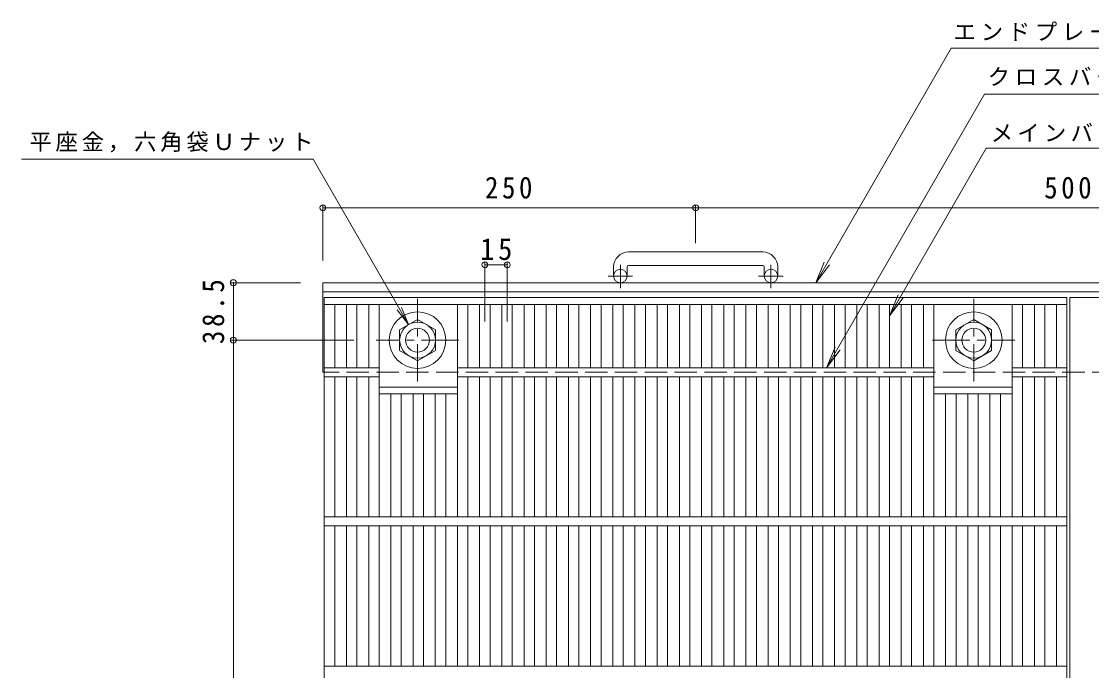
# Model space of a CAD drawing. Units: millimetres, scale not verified. Extents: x -889 to 904, y -688 to 680.
# Drawn here: x -889 to -172, y 245 to 680 of the extents above; entities that cross this region are included whole.
import ezdxf

# ---------------------------------------------------------------- set-up
doc = ezdxf.new("R2010")
doc.units = ezdxf.units.MM
doc.header["$LTSCALE"] = 5
doc.header["$PDMODE"] = 32
doc.header["$PDSIZE"] = 4
doc.linetypes.add('CHAIN1', pattern=[8, 5, -1, 1, -1])
doc.linetypes.add('DASHED3', pattern=[4, 3, -1])
for name, color, linetype, lineweight in [('0-1_躯体', 2, 'Continuous', 9), ('0-2_仕上', 3, 'Continuous', 9), ('0-4_その他', 7, 'Continuous', 9), ('0-5_寸法', 7, 'Continuous', 9)]:
    doc.layers.add(name, color=color, linetype=linetype, lineweight=lineweight)
doc.styles.add('ＭＳ ゴシック', font='')
doc.styles.get('ＭＳ ゴシック').set_extended_font_data('MS Gothic')

msp = doc.modelspace()

# ---------------------------------------------------------------- linework, layer by layer
at = {"layer": '0-1_躯体'}
for p, q in [((-392.13, 525.57), (-482.13, 525.57)), ((-492.13, 515.57), (-492.13, 509.47)), ((-483.131, 515.57), (-483.131, 509.47)), ((-482.13, 516.57), (-392.13, 516.57)), ((-391.13, 515.57), (-391.13, 509.47)), ((-382.13, 515.57), (-382.13, 509.47)), ((-687.13, 444.971), (-687.13, 504.97)), ((223.758, 504.97), (-687.13, 504.97)), ((221.895, 498.97), (-687.13, 498.97))]:
    msp.add_line(p, q, dxfattribs=at)
at = {"layer": '0-1_躯体', "linetype": 'CHAIN1'}
for p, q in [((-487.631, 501.363), (-487.631, 516.96)), ((-386.63, 501.363), (-386.63, 516.96)), ((-479.467, 509.47), (-495.874, 509.47)), ((-378.467, 509.47), (-394.874, 509.47)), ((-623.63, 438.834), (-623.63, 494.107)), ((-250.63, 438.834), (-250.63, 494.107)), ((-595.994, 466.47), (-651.267, 466.47)), ((-278.267, 466.47), (-222.993, 466.47))]:
    msp.add_line(p, q, dxfattribs=at)
at = {"layer": '0-1_躯体', "linetype": 'DASHED3'}
msp.add_line((223.758, 444.971), (-687.13, 444.971), dxfattribs=at)
at = {"layer": '0-1_躯体'}
for points in [[(-635.631, 473.398), (-635.631, 459.541), (-623.63, 452.613), (-611.631, 459.541), (-611.631, 473.398), (-623.63, 480.326)], [(-238.63, 473.398), (-238.63, 459.541), (-250.63, 452.613), (-262.63, 459.541), (-262.63, 473.398), (-250.63, 480.326)]]:
    msp.add_lwpolyline(points, close=True, dxfattribs=at)
for centre, radius in [((-487.631, 509.47), 4.5), ((-386.63, 509.47), 4.5), ((-623.63, 466.47), 19), ((-250.63, 466.47), 19), ((-623.63, 466.47), 12), ((-623.63, 466.47), 8), ((-250.63, 466.47), 12), ((-250.63, 466.47), 8)]:
    msp.add_circle(centre, radius, dxfattribs=at)
for centre, radius, start, end in [((-482.13, 515.57), 10, 90, 180), ((-392.13, 515.57), 10, 0, 90), ((-482.13, 515.57), 1, 90, 180), ((-392.13, 515.57), 1, 0, 90)]:
    msp.add_arc(centre, radius, start, end, dxfattribs=at)
at = {"layer": '0-2_仕上'}
for p, q in [((-686.13, 490.471), (-188.13, 490.471)), ((-679.13, 447.971), (-679.13, 490.471)), ((-671.251, 447.971), (-671.251, 490.471)), ((-664.251, 447.971), (-664.251, 490.471)), ((-656.373, 447.971), (-656.373, 490.471)), ((-649.373, 490.47), (-649.373, 347.971)), ((-596.857, 490.47), (-596.857, 347.971)), ((-589.857, 447.971), (-589.857, 490.471)), ((-581.978, 447.971), (-581.978, 490.471)), ((-574.978, 447.971), (-574.978, 490.471)), ((-567.1, 447.971), (-567.1, 490.471)), ((-560.1, 447.971), (-560.1, 490.471)), ((-552.221, 447.971), (-552.221, 490.471)), ((-545.221, 447.971), (-545.221, 490.471)), ((-537.342, 447.971), (-537.342, 490.471)), ((-530.342, 447.971), (-530.342, 490.471)), ((-522.463, 447.971), (-522.463, 490.471)), ((-515.463, 447.971), (-515.463, 490.471)), ((-507.584, 447.971), (-507.584, 490.471)), ((-500.584, 447.971), (-500.584, 490.471)), ((-492.706, 447.971), (-492.706, 490.471)), ((-485.706, 447.971), (-485.706, 490.471)), ((-477.827, 447.971), (-477.827, 490.471)), ((-470.827, 447.971), (-470.827, 490.471)), ((-462.948, 447.971), (-462.948, 490.471)), ((-455.948, 447.971), (-455.948, 490.471)), ((-448.069, 447.971), (-448.069, 490.471)), ((-441.069, 447.971), (-441.069, 490.471)), ((-433.191, 447.971), (-433.191, 490.471)), ((-426.191, 447.971), (-426.191, 490.471)), ((-418.312, 447.971), (-418.312, 490.471)), ((-411.312, 447.971), (-411.312, 490.471)), ((-403.433, 447.971), (-403.433, 490.471)), ((-396.433, 447.971), (-396.433, 490.471)), ((-388.554, 447.971), (-388.554, 490.471)), ((-381.554, 447.971), (-381.554, 490.471)), ((-373.675, 447.971), (-373.675, 490.471)), ((-366.676, 447.971), (-366.676, 490.471)), ((-358.797, 447.971), (-358.797, 490.471)), ((-351.797, 447.971), (-351.797, 490.471)), ((-343.918, 447.971), (-343.918, 490.471)), ((-336.918, 447.971), (-336.918, 490.471)), ((-329.039, 447.971), (-329.039, 490.471)), ((-322.039, 447.971), (-322.039, 490.471)), ((-314.16, 447.971), (-314.16, 490.471)), ((-307.16, 447.971), (-307.16, 490.471)), ((-299.281, 447.971), (-299.281, 490.471)), ((-292.281, 447.971), (-292.281, 490.471)), ((-284.402, 447.971), (-284.402, 490.471)), ((-277.402, 490.47), (-277.402, 347.971)), ((-224.887, 490.47), (-224.887, 347.971)), ((-217.887, 447.971), (-217.887, 490.471)), ((-210.009, 447.971), (-210.009, 490.471)), ((-203.009, 447.971), (-203.009, 490.471)), ((-195.13, 490.471), (-195.13, 447.971)), ((-186.13, 494.971), (220.9, 494.971)), ((-186.13, -105.029), (-186.13, 494.971)), ((-686.13, 447.971), (-649.373, 447.971)), ((-596.857, 447.971), (-277.403, 447.971)), ((-224.887, 447.971), (-188.13, 447.971)), ((-686.13, 441.971), (-649.373, 441.971)), ((-679.13, 347.971), (-679.13, 441.971)), ((-671.251, 347.971), (-671.251, 441.971)), ((-664.251, 347.971), (-664.251, 441.971)), ((-656.373, 347.971), (-656.373, 441.971)), ((-596.857, 441.971), (-277.403, 441.971)), ((-589.857, 347.971), (-589.857, 441.971)), ((-581.978, 347.971), (-581.978, 441.971)), ((-574.978, 347.971), (-574.978, 441.971)), ((-567.1, 347.971), (-567.1, 441.971)), ((-560.1, 347.971), (-560.1, 441.971)), ((-552.221, 347.971), (-552.221, 441.971)), ((-545.221, 347.971), (-545.221, 441.971)), ((-537.342, 347.971), (-537.342, 441.971)), ((-530.342, 347.971), (-530.342, 441.971)), ((-522.463, 347.971), (-522.463, 441.971)), ((-515.463, 347.971), (-515.463, 441.971)), ((-507.584, 347.971), (-507.584, 441.971)), ((-500.584, 347.971), (-500.584, 441.971)), ((-492.706, 347.971), (-492.706, 441.971)), ((-485.706, 347.971), (-485.706, 441.971)), ((-477.827, 347.971), (-477.827, 441.971)), ((-470.827, 347.971), (-470.827, 441.971)), ((-462.948, 347.971), (-462.948, 441.971)), ((-455.948, 347.971), (-455.948, 441.971)), ((-448.069, 347.971), (-448.069, 441.971)), ((-441.069, 347.971), (-441.069, 441.971)), ((-433.191, 347.971), (-433.191, 441.971)), ((-426.191, 347.971), (-426.191, 441.971)), ((-418.312, 347.971), (-418.312, 441.971)), ((-411.312, 347.971), (-411.312, 441.971)), ((-403.433, 347.971), (-403.433, 441.971)), ((-396.433, 347.971), (-396.433, 441.971)), ((-388.554, 347.971), (-388.554, 441.971)), ((-381.554, 347.971), (-381.554, 441.971)), ((-373.675, 347.971), (-373.675, 441.971)), ((-366.676, 347.971), (-366.676, 441.971)), ((-358.797, 347.971), (-358.797, 441.971)), ((-351.797, 347.971), (-351.797, 441.971)), ((-343.918, 347.971), (-343.918, 441.971)), ((-336.918, 347.971), (-336.918, 441.971)), ((-329.039, 347.971), (-329.039, 441.971)), ((-322.039, 347.971), (-322.039, 441.971)), ((-314.16, 347.971), (-314.16, 441.971)), ((-307.16, 347.971), (-307.16, 441.971)), ((-299.281, 347.971), (-299.281, 441.971)), ((-292.281, 347.971), (-292.281, 441.971)), ((-284.402, 347.971), (-284.402, 441.971)), ((-224.887, 441.971), (-188.13, 441.971)), ((-217.887, 347.971), (-217.887, 441.971)), ((-210.009, 347.971), (-210.009, 441.971)), ((-203.009, 347.971), (-203.009, 441.971)), ((-195.13, 441.971), (-195.13, 347.971)), ((-649.373, 434.97), (-596.857, 434.97)), ((-277.402, 434.97), (-224.887, 434.97)), ((-649.373, 430.47), (-596.857, 430.47)), ((-641.494, 347.971), (-641.494, 430.47)), ((-634.494, 347.971), (-634.494, 430.47)), ((-626.615, 347.971), (-626.615, 430.47)), ((-619.615, 347.971), (-619.615, 430.47)), ((-611.736, 347.971), (-611.736, 430.47)), ((-604.736, 347.971), (-604.736, 430.47)), ((-277.402, 430.47), (-224.887, 430.47)), ((-269.524, 347.971), (-269.524, 430.47)), ((-262.524, 347.971), (-262.524, 430.47)), ((-254.645, 347.971), (-254.645, 430.47)), ((-247.645, 347.971), (-247.645, 430.47)), ((-239.766, 347.971), (-239.766, 430.47)), ((-232.766, 347.971), (-232.766, 430.47)), ((-686.13, 347.971), (-188.13, 347.971)), ((-686.13, 341.971), (-188.13, 341.971)), ((-679.13, 247.971), (-679.13, 341.971)), ((-671.251, 247.971), (-671.251, 341.971)), ((-664.251, 247.971), (-664.251, 341.971)), ((-656.373, 247.971), (-656.373, 341.971)), ((-649.373, 247.971), (-649.373, 341.971)), ((-641.494, 247.971), (-641.494, 341.971)), ((-634.494, 247.971), (-634.494, 341.971)), ((-626.615, 247.971), (-626.615, 341.971)), ((-619.615, 247.971), (-619.615, 341.971)), ((-611.736, 247.971), (-611.736, 341.971)), ((-604.736, 247.971), (-604.736, 341.971)), ((-596.857, 247.971), (-596.857, 341.971)), ((-589.857, 247.971), (-589.857, 341.971)), ((-581.978, 247.971), (-581.978, 341.971)), ((-574.978, 247.971), (-574.978, 341.971)), ((-567.1, 247.971), (-567.1, 341.971)), ((-560.1, 247.971), (-560.1, 341.971)), ((-552.221, 247.971), (-552.221, 341.971)), ((-545.221, 247.971), (-545.221, 341.971)), ((-537.342, 247.971), (-537.342, 341.971)), ((-530.342, 247.971), (-530.342, 341.971)), ((-522.463, 247.971), (-522.463, 341.971)), ((-515.463, 247.971), (-515.463, 341.971)), ((-507.584, 247.971), (-507.584, 341.971)), ((-500.584, 247.971), (-500.584, 341.971)), ((-492.706, 247.971), (-492.706, 341.971)), ((-485.706, 247.971), (-485.706, 341.971)), ((-477.827, 247.971), (-477.827, 341.971)), ((-470.827, 247.971), (-470.827, 341.971)), ((-462.948, 247.971), (-462.948, 341.971)), ((-455.948, 247.971), (-455.948, 341.971)), ((-448.069, 247.971), (-448.069, 341.971)), ((-441.069, 247.971), (-441.069, 341.971)), ((-433.191, 247.971), (-433.191, 341.971)), ((-426.191, 247.971), (-426.191, 341.971)), ((-418.312, 247.971), (-418.312, 341.971)), ((-411.312, 247.971), (-411.312, 341.971)), ((-403.433, 247.971), (-403.433, 341.971)), ((-396.433, 247.971), (-396.433, 341.971)), ((-388.554, 247.971), (-388.554, 341.971)), ((-381.554, 247.971), (-381.554, 341.971)), ((-373.675, 247.971), (-373.675, 341.971)), ((-366.676, 247.971), (-366.676, 341.971)), ((-358.797, 247.971), (-358.797, 341.971)), ((-351.797, 247.971), (-351.797, 341.971)), ((-343.918, 247.971), (-343.918, 341.971)), ((-336.918, 247.971), (-336.918, 341.971)), ((-329.039, 247.971), (-329.039, 341.971)), ((-322.039, 247.971), (-322.039, 341.971)), ((-314.16, 247.971), (-314.16, 341.971)), ((-307.16, 247.971), (-307.16, 341.971)), ((-299.281, 247.971), (-299.281, 341.971)), ((-292.281, 247.971), (-292.281, 341.971)), ((-284.402, 247.971), (-284.402, 341.971)), ((-277.403, 247.971), (-277.403, 341.971)), ((-269.524, 247.971), (-269.524, 341.971)), ((-262.524, 247.971), (-262.524, 341.971)), ((-254.645, 247.971), (-254.645, 341.971)), ((-247.645, 247.971), (-247.645, 341.971)), ((-239.766, 247.971), (-239.766, 341.971)), ((-232.766, 247.971), (-232.766, 341.971)), ((-224.887, 247.971), (-224.887, 341.971)), ((-217.887, 247.971), (-217.887, 341.971)), ((-210.009, 247.971), (-210.009, 341.971)), ((-203.009, 247.971), (-203.009, 341.971)), ((-195.13, 341.971), (-195.13, 247.971)), ((-686.13, 247.971), (-188.13, 247.971))]:
    msp.add_line(p, q, dxfattribs=at)
msp.add_lwpolyline([(-686.13, -105.029), (-686.13, 494.971), (-188.13, 494.971), (-188.13, -105.029)], close=True, dxfattribs=at)
at = {"layer": '0-4_その他'}
for p, q in [((-687.13, 519.97), (-687.13, 557.004)), ((-687.13, 555.204), (240.848, 555.204)), ((-437.13, 531.512), (-437.13, 557.004)), ((-578.478, 478.959), (-578.478, 518.781)), ((-578.478, 516.982), (-563.478, 516.982)), ((-563.478, 478.959), (-563.478, 518.781)), ((-702.13, 504.97), (-748.93, 504.97)), ((-747.13, -115.029), (-747.13, 504.97)), ((-666.267, 466.47), (-748.93, 466.47))]:
    msp.add_line(p, q, dxfattribs=at)
for p in [(-687.13, 555.204), (-437.13, 555.204), (-578.478, 516.982), (-563.478, 516.982), (-747.13, 504.97), (-747.13, 466.47)]:
    msp.add_point(p, dxfattribs=at)
at = {"layer": '0-5_寸法'}
for p, q in [((-265.803, 662.238), (-356.602, 504.97)), ((-265.803, 662.238), (-36.176, 662.238)), ((-243.416, 631.387), (-349.312, 447.971)), ((-243.416, 631.387), (-57.288, 631.387)), ((-242.281, 595.258), (-307.16, 482.883)), ((-242.281, 595.258), (2.964, 595.258)), ((-889.267, 587.682), (-693.612, 587.682)), ((-356.602, 504.97), (-350.862, 518.828)), ((-356.602, 504.97), (-347.47, 516.87)), ((-307.16, 482.883), (-301.42, 496.741)), ((-629.63, 476.862), (-634.414, 488.411)), ((-307.16, 482.883), (-298.029, 494.783)), ((-349.312, 447.971), (-343.572, 461.829)), ((-349.312, 447.971), (-340.181, 459.871))]:
    msp.add_line(p, q, dxfattribs=at)
msp.add_lwpolyline([(-693.612, 587.682), (-629.63, 476.862), (-637.24, 486.779)], dxfattribs=at)

# ---------------------------------------------------------------- texts
at = {"layer": '0-4_その他', "color": 2, "char_height": 14.66, "attachment_point": 7, "style": 'ＭＳ ゴシック'}
for s, insert in [('\\T1.27;\\W0.9;250', (-578.38, 561.204)), ('\\T1.27;\\W0.9;500', (-203.38, 561.204)), ('\\T1.27;\\W0.95;15', (-581.603, 519.981))]:
    msp.add_mtext(s, dxfattribs=dict(at, insert=insert))
at = {"layer": '0-4_その他', "color": 2, "insert": (-753.13, 463.845), "char_height": 14.66, "attachment_point": 7, "rotation": 90, "style": 'ＭＳ ゴシック'}
msp.add_mtext('\\T1.28;\\W0.9;38.5', dxfattribs=at)
at = {"layer": '0-5_寸法', "char_height": 11, "attachment_point": 7, "style": 'ＭＳ ゴシック'}
for s, insert in [('\\T1.21;エンドプレート\\~ＦＢ4.5×44', (-264.142, 667.019)), ('\\T1.21;クロスバー\\~φ６\\~＠100', (-241.288, 634.542)), ('\\T1.19;メインバー\\~ＮＳⅠ－５０\\~＠15', (-239.283, 598.859)), ('\\T1.17;平座金，六角袋Ｕナット', (-883.941, 592.311))]:
    msp.add_mtext(s, dxfattribs=dict(at, insert=insert))

doc.saveas('drawing.dxf')
